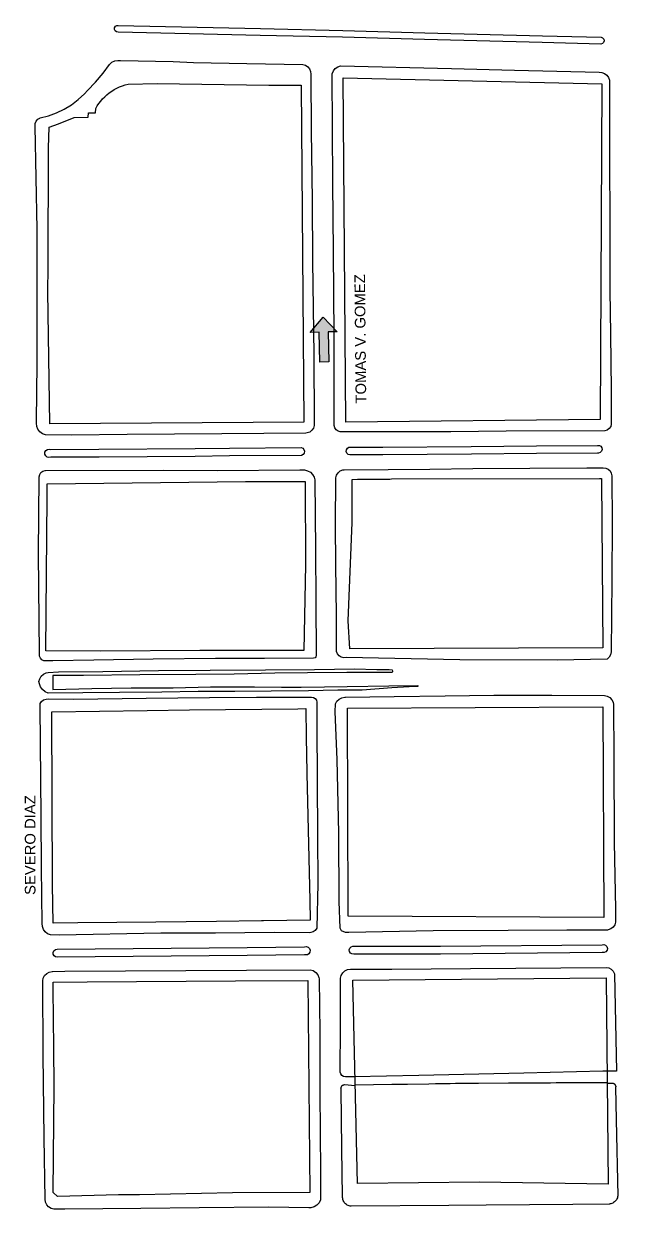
# Model space of a CAD drawing. Header units: metres. Extents: x 668617 to 675126, y 2286318 to 2293677.
# Drawn here: x 672063 to 672345, y 2291306 to 2291867 of the extents above; entities that cross this region are included whole.
import ezdxf

# ---------------------------------------------------------------- set-up
doc = ezdxf.new("R2010")
doc.units = ezdxf.units.M
doc.header["$MEASUREMENT"] = 0
for name, color, linetype in [('0_SENTIDO-VIAL', 30, 'Continuous'), ('DMTG-BANQUETA', 252, 'Continuous'), ('DMTG-CAMELLON', 252, 'Continuous'), ('DMTG-MANZANA', 253, 'Continuous'), ('DMTG-NOM-CALLES', 251, 'Continuous'), ('DMTG-TRAZA-BASE', 7, 'Continuous'), ('DMTG_SECCIONES_VIALES', 250, 'Continuous')]:
    doc.layers.add(name, color=color, linetype=linetype)
doc.styles.get("Standard").update_dxf_attribs({"font": 'arial.ttf'})

# ---------------------------------------------------------------- blocks, each defined once
blk = doc.blocks.new('traza_base_proyecto')
at = {"layer": '0_SENTIDO-VIAL'}
blk.add_hatch(color=256, dxfattribs=at).paths.add_polyline_path([(645.26, -943.47), (644.9, -929.43), (640.69, -929.54), (646.83, -922.35), (653.33, -929.21), (649.11, -929.32), (649.48, -943.36)])
blk.add_lwpolyline([(645.26, -943.47), (644.9, -929.43), (640.69, -929.54), (646.83, -922.35), (653.33, -929.21), (649.11, -929.32), (649.48, -943.36)], close=True, dxfattribs=at)
at = {"layer": 'DMTG-BANQUETA', "linetype": 'Continuous', "lineweight": 25}
for points in [[(554.5, -977.66, 0), (528.26, -977.86, 0), (515.95, -977.77, 0), (514.56, -977.22, 0), (513.37, -976.32, 0), (512.45, -975.12, 0), (511.88, -973.75, 0), (511.69, -972.26, 0), (511.82, -971.12, 0), (512.14, -944.37, 0), (512.07, -880.87, 0), (511.19, -832.58, 0), (511.2, -831.11, 0), (511.62, -830.03, 0), (512.38, -829.15, 0), (513.39, -828.59, 0), (513.5, -828.55, 0), (517.4, -827.55, 0), (521.19, -826.17, 0), (524.8, -824.42, 0), (528.24, -822.32, 0), (531.44, -819.87, 0), (534.4, -817.15, 0), (535.75, -815.69, 0), (539.58, -811.7, 0), (543.11, -807.44, 0), (546.07, -803.33, 0), (547.23, -802.36, 0), (548.61, -801.72, 0), (550.1, -801.47, 0), (551.39, -801.57, 0), (576.1, -801.96, 0), (585.69, -802.41, 0), (610.91, -802.87, 0), (637.2, -803.41, 0), (638.45, -803.74, 0), (639.55, -804.44, 0), (640.38, -805.43, 0), (640.87, -806.62, 0), (640.98, -807.87, 0), (641.09, -834.8, 0), (641.58, -867.28, 0), (641.71, -895.94, 0), (642.34, -940.04, 0), (642.48, -971.99, 0), (642.52, -973.28, 0), (642.16, -974.53, 0), (641.44, -975.61, 0), (640.44, -976.42, 0), (639.22, -976.87, 0), (638.69, -976.96, 0), (599.01, -977.21, 0)], [(706.96, -976.3, 0), (654.86, -976.33, 0), (653.79, -976.03, 0), (652.89, -975.37, 0), (652.28, -974.43, 0), (652.03, -973.35, 0), (652.03, -973.22, 0), (651.95, -930.81, 0), (651.73, -891.4, 0), (651.3, -859.33, 0), (651.06, -807.71, 0), (651.6, -806.41, 0), (652.48, -805.3, 0), (653.63, -804.49, 0), (654.94, -804.04, 0), (707.24, -805.24, 0), (736.9, -806.04, 0), (776.78, -807.07, 0), (778.12, -807.15, 0), (779.38, -807.62, 0), (780.45, -808.44, 0), (781.23, -809.54, 0), (781.65, -810.81, 0), (781.69, -811.06, 0), (781.69, -847.23, 0), (781.89, -878.55, 0), (781.89, -909.72, 0), (782.19, -930.26, 0), (782.38, -956.73, 0), (782.5, -972.72, 0), (782.21, -973.84, 0), (781.57, -974.8, 0), (780.63, -975.49, 0), (779.52, -975.82, 0), (733.02, -976, 0)], [(638.06, -994.26, 0), (639.48, -994.62, 0), (640.75, -995.34, 0), (641.78, -996.37, 0), (642.5, -997.67, 0), (642.81, -998.95, 0), (643.14, -1031.84, 0), (643.39, -1056.04, 0), (643.49, -1081.65, 0), (643.38, -1082.26, 0), (643.01, -1082.77, 0), (642.22, -1082.85, 0), (619.23, -1083.1, 0), (596.1, -1082.99, 0), (566.78, -1083.29, 0), (538.83, -1083.83, 0), (519.44, -1084.09, 0), (515.29, -1084.07, 0), (514.32, -1083.65, 0), (513.58, -1082.87, 0), (513.19, -1081.92, 0), (513.14, -1080.87, 0), (513.16, -1080.78, 0), (512.73, -1033.62, 0), (513.06, -997.5, 0), (513.29, -996.43, 0), (513.88, -995.51, 0), (514.76, -994.86, 0), (515.81, -994.57, 0), (515.94, -994.56, 0), (571.35, -994.44, 0), (596.96, -994.59, 0), (635.86, -994.25, 0)], [(781.44, -1082.46, 0), (780.52, -1083.31, 0), (757.06, -1083.85, 0), (711.14, -1083.62, 0), (657.64, -1082.53, 0), (656.46, -1082.69, 0), (655.29, -1082.45, 0), (654.27, -1081.84, 0), (653.51, -1080.92, 0), (653.09, -1079.81, 0), (653.03, -1078.93, 0), (653.03, -1062.81, 0), (652.82, -1038.78, 0), (652.63, -1020.09, 0), (652.72, -997.96, 0), (653.08, -996.69, 0), (653.8, -995.59, 0), (654.82, -994.76, 0), (656.04, -994.26, 0), (656.69, -994.16, 0), (677.44, -994.04, 0), (697.02, -993.92, 0), (717.31, -993.61, 0), (771.01, -993.25, 0), (778.66, -993.24, 0), (779.89, -993.37, 0), (781.01, -993.9, 0), (781.91, -994.76, 0), (782.49, -995.85, 0), (782.69, -997.02, 0), (782.89, -1019.28, 0), (782.74, -1045.94, 0), (782.51, -1079.91, 0), (782.15, -1081.27, 0)], [(615.45, -1101.27, 0), (636.34, -1101.29, 0), (641.3, -1101.28, 0), (642.26, -1101.41, 0), (643.08, -1101.92, 0), (643.63, -1102.72, 0), (643.82, -1103.66, 0), (643.82, -1103.72, 0), (643.74, -1114.57, 0), (644.07, -1166.42, 0), (644.35, -1188.97, 0), (643.77, -1210.08, 0), (643.07, -1211.07, 0), (642.09, -1211.78, 0), (640.94, -1212.12, 0), (640.28, -1212.16, 0), (623.73, -1212.12, 0), (596.02, -1212.35, 0), (570.34, -1212.43, 0), (522.5, -1213.23, 0), (518.34, -1213.2, 0), (517, -1212.62, 0), (515.87, -1211.75, 0), (515.02, -1210.57, 0), (514.53, -1209.21, 0), (514.44, -1207.86, 0), (514.15, -1181.44, 0), (513.98, -1157.4, 0), (513.52, -1105.51, 0), (513.53, -1104.3, 0), (514.19, -1103.29, 0), (515.12, -1102.54, 0), (516.26, -1102.12, 0), (517.25, -1102.11, 0), (529.27, -1102.12, 0), (563.47, -1101.78, 0), (593.31, -1101.48, 0)], [(658.8, -1212.07, 0), (657.26, -1212.07, 0), (655.44, -1211.29, 0), (654.75, -1210.04, 0), (654.27, -1197.51, 0), (654.1, -1165.22, 0), (653.39, -1130.58, 0), (652.51, -1108.2, 0), (652.53, -1104.43, 0), (653.28, -1103.18, 0), (654.35, -1102.19, 0), (655.64, -1101.52, 0), (657.07, -1101.22, 0), (657.26, -1101.21, 0), (680.19, -1101.01, 0), (704.29, -1100.55, 0), (727.22, -1100.32, 0), (754.5, -1100.33, 0), (779.32, -1100.47, 0), (780.63, -1100.77, 0), (781.8, -1101.45, 0), (782.72, -1102.43, 0), (783.32, -1103.62, 0), (783.52, -1104.7, 0), (783.75, -1129.42, 0), (783.85, -1169.51, 0), (784.5, -1200.98, 0), (784.51, -1207.18, 0), (784.1, -1208.45, 0), (783.33, -1209.54, 0), (782.27, -1210.36, 0), (781.02, -1210.82, 0), (780.76, -1210.87, 0), (761.5, -1210.97, 0), (733.96, -1211.05, 0), (698.58, -1211.24, 0)], [(642.51, -1341.16, 0), (641.05, -1341.59, 0), (640.11, -1341.66, 0), (621.21, -1341.4, 0), (588.44, -1341.62, 0), (560.88, -1341.97, 0), (525.09, -1342.3, 0), (519.94, -1342.33, 0), (518.62, -1341.96, 0), (517.48, -1341.22, 0), (516.6, -1340.18, 0), (516.05, -1338.94, 0), (515.89, -1337.6, 0), (515.39, -1308.71, 0), (514.98, -1269.62, 0), (514.69, -1234.87, 0), (514.94, -1233.53, 0), (515.6, -1232.31, 0), (516.58, -1231.33, 0), (517.79, -1230.67, 0), (519.14, -1230.37, 0), (519.34, -1230.37, 0), (525.07, -1230.32, 0), (610.71, -1229.82, 0), (640.69, -1229.58, 0), (642.07, -1230.01, 0), (643.26, -1230.81, 0), (644.21, -1231.9, 0), (644.82, -1233.21, 0), (644.98, -1233.87, 0), (645.15, -1259.02, 0), (645.19, -1287.2, 0), (645.5, -1324.87, 0), (645.61, -1337.93, 0), (644.88, -1339.27, 0), (643.82, -1340.37, 0)], [(781.38, -1228.73, 0), (782.51, -1229.34, 0), (783.4, -1230.28, 0), (783.95, -1231.44, 0), (784, -1231.6, 0), (784.98, -1277.26, 0), (778.5, -1277.34, 0), (741.23, -1278.29, 0), (691.83, -1279.43, 0), (661.34, -1279.99, 0), (657.32, -1279.94, 0), (656.39, -1279.85, 0), (655.58, -1279.37, 0), (655.04, -1278.62, 0), (654.86, -1277.72, 0), (654.86, -1277.65, 0), (654.89, -1256.27, 0), (654.94, -1233.54, 0), (655.27, -1232.21, 0), (655.98, -1231.03, 0), (657, -1230.11, 0), (658.24, -1229.51, 0), (659.6, -1229.3, 0), (659.69, -1229.3, 0), (679.15, -1229.32, 0), (716.19, -1228.99, 0), (780.12, -1228.48, 0)], [(780.42, -1282.6, 0), (780.41, -1283.01, 0), (780.47, -1283.01, 0), (781.21, -1283, 0), (782.19, -1282.99, 0), (783.01, -1282.98, 0), (783.18, -1282.99, 0), (783.35, -1283.02, 0), (783.52, -1283.07, 0), (783.69, -1283.13, 0), (783.84, -1283.22, 0), (783.97, -1283.31, 0), (784.1, -1283.42, 0), (784.22, -1283.55, 0), (784.32, -1283.69, 0), (784.4, -1283.85, 0), (784.49, -1284.01, 0), (784.53, -1284.18, 0), (784.57, -1284.35, 0), (784.57, -1284.53, 0), (784.57, -1284.7, 0), (784.55, -1284.88, 0), (784.55, -1284.9, 0), (784.85, -1300.23, 0), (785.56, -1336.01, 0), (785.48, -1336.5, 0), (785.35, -1336.97, 0), (785.16, -1337.42, 0), (784.92, -1337.85, 0), (784.62, -1338.25, 0), (784.38, -1338.54, 0), (784.02, -1338.87, 0), (783.62, -1339.17, 0), (783.2, -1339.42, 0), (782.74, -1339.61, 0), (782.27, -1339.76, 0), (781.79, -1339.85, 0), (781.62, -1339.87, 0), (764.43, -1340.03, 0), (723.57, -1340.44, 0), (705.92, -1340.55, 0), (659.98, -1340.86, 0), (659.51, -1340.81, 0), (659.04, -1340.7, 0), (658.58, -1340.55, 0), (658.15, -1340.34, 0), (657.73, -1340.09, 0), (657.35, -1339.79, 0), (657.02, -1339.45, 0), (656.73, -1339.1, 0), (656.47, -1338.7, 0), (656.26, -1338.26, 0), (656.09, -1337.81, 0), (655.98, -1337.34, 0), (655.92, -1336.87, 0), (655.9, -1336.49, 0), (655.58, -1313.75, 0), (655.19, -1285.76, 0), (655.18, -1285.54, 0), (655.2, -1285.32, 0), (655.24, -1285.11, 0), (655.29, -1284.9, 0), (655.39, -1284.69, 0), (655.5, -1284.5, 0), (655.51, -1284.47, 0), (655.65, -1284.3, 0), (655.8, -1284.14, 0), (655.97, -1283.99, 0), (656.15, -1283.87, 0), (656.35, -1283.77, 0), (656.56, -1283.69, 0), (656.77, -1283.64, 0), (656.83, -1283.63, 0), (661.94, -1284.11, 0), (661.94, -1283.81, 0), (679.21, -1283.52, 0), (686.47, -1283.41, 0), (696.51, -1283.25, 0), (699.66, -1283.2, 0), (706.63, -1283.08, 0), (709.12, -1283.04, 0), (713.75, -1282.97, 0), (715.04, -1282.96, 0), (720.02, -1282.93, 0), (734.15, -1282.86, 0), (740.02, -1282.82, 0), (745.67, -1282.79, 0), (749.37, -1282.77, 0), (753.93, -1282.75, 0), (756.51, -1282.73, 0), (775, -1282.63, 0), (777.33, -1282.62, 0)]]:
    blk.add_polyline3d(points, close=True, dxfattribs=at)
at = {"layer": 'DMTG-CAMELLON', "linetype": 'Continuous', "lineweight": 25}
for points in [[(778.29, -793.54, 0), (777.57, -793.76, 0), (750.02, -793.02, 0), (694.59, -791.67, 0), (655.96, -790.52, 0), (617.14, -789.71, 0), (550.19, -788.18, 0), (549.4, -788.07, 0), (548.76, -787.59, 0), (548.44, -786.86, 0), (548.49, -786.07, 0), (548.94, -785.4, 0), (549.62, -785.01, 0), (550.26, -784.98, 0), (617.21, -786.51, 0), (656.04, -787.32, 0), (694.69, -788.47, 0), (750.1, -789.82, 0), (777.66, -790.56, 0), (778.4, -790.84, 0), (778.94, -791.44, 0), (779.08, -792.22, 0), (778.85, -792.98, 0)], [(637.19, -984.07, 0), (637.76, -984.69, 0), (637.99, -985.51, 0), (637.83, -986.35, 0), (637.31, -987.03, 0), (636.54, -987.4, 0), (636.41, -987.42, 0), (602.71, -987.7, 0), (586.55, -987.87, 0), (541.21, -988.19, 0), (518.5, -988.29, 0), (517.63, -988.46, 0), (516.77, -988.24, 0), (516.09, -987.67, 0), (515.73, -986.86, 0), (515.76, -985.97, 0), (516.19, -985.18, 0), (516.88, -984.65, 0), (517.75, -984.48, 0), (518.48, -984.62, 0), (541.19, -984.54, 0), (586.52, -984.24, 0), (602.69, -984.05, 0), (636.38, -983.77, 0)], [(777.34, -986.11, 0), (776.52, -986.36, 0), (776.08, -986.34, 0), (747.23, -986.59, 0), (716.6, -986.85, 0), (674.89, -987.15, 0), (659.38, -987.22, 0), (658.57, -986.99, 0), (657.94, -986.41, 0), (657.65, -985.61, 0), (657.75, -984.77, 0), (658.22, -984.06, 0), (658.95, -983.62, 0), (659.36, -983.57, 0), (674.87, -983.5, 0), (716.56, -983.2, 0), (747.2, -982.94, 0), (776.05, -982.69, 0), (776.9, -982.73, 0), (777.65, -983.15, 0), (778.12, -983.86, 0), (778.23, -984.71, 0), (777.95, -985.51, 0)], [(519.48, -1091.04, 0), (519.46, -1097.62, 0), (537.75, -1097.22, 0), (556.39, -1096.87, 0), (576.09, -1096.82, 0), (593.73, -1096.41, 0), (614.46, -1096.41, 0), (627.19, -1096.5, 0), (636.48, -1096.47, 0), (647.37, -1096.36, 0), (658.02, -1096.15, 0), (677.72, -1095.91, 0), (691.44, -1095.78, 0), (691.41, -1096.29, 0), (687.27, -1096.34, 0), (679.15, -1096.83, 0), (665.11, -1097.92, 0), (653.63, -1098.03, 0), (639.83, -1098.21, 0), (622.34, -1098.35, 0), (605.23, -1098.54, 0), (587.87, -1098.66, 0), (570.85, -1098.87, 0), (550.81, -1099.03, 0), (533.52, -1099.15, 0), (517.24, -1099.29, 0), (515.82, -1098.67, 0), (514.62, -1097.7, 0), (513.69, -1096.46, 0), (513.12, -1095.02, 0), (512.94, -1093.92, 0), (513.3, -1092.56, 0), (514.03, -1091.37, 0), (515.07, -1090.42, 0), (516.33, -1089.8, 0), (517.23, -1089.6, 0), (522.1, -1089.31, 0), (542.96, -1089.16, 0), (569.22, -1088.7, 0), (593.55, -1088.52, 0), (619.55, -1088.34, 0), (642.74, -1088.15, 0), (661.55, -1087.97, 0), (672.07, -1088.17, 0), (677.95, -1088.21, 0), (679.36, -1088.37, 0), (679.52, -1088.94, 0), (679.5, -1089.31, 0), (679.08, -1089.6, 0), (677.69, -1089.6, 0), (658, -1089.67, 0), (639.38, -1089.82, 0), (624.01, -1090.02, 0), (604.81, -1090.44, 0), (586.85, -1090.53, 0), (560.49, -1090.66, 0), (533.95, -1090.99, 0)], [(639.38, -1222.51, 0), (638.5, -1222.62, 0), (638, -1222.52, 0), (611.01, -1222.86, 0), (521.51, -1223.62, 0), (520.79, -1223.52, 0), (520.08, -1223.04, 0), (519.69, -1222.29, 0), (519.63, -1221.44, 0), (519.98, -1220.66, 0), (520.65, -1220.12, 0), (521.48, -1219.94, 0), (610.97, -1219.16, 0), (637.95, -1218.82, 0), (638.82, -1218.69, 0), (639.69, -1218.95, 0), (640.31, -1219.55, 0), (640.63, -1220.37, 0), (640.56, -1221.26, 0), (640.11, -1222.02, 0)], [(779.85, -1218.05, 0), (780.44, -1218.7, 0), (780.66, -1219.54, 0), (780.5, -1220.4, 0), (779.98, -1221.1, 0), (779.2, -1221.5, 0), (778.33, -1221.51, 0), (778.2, -1221.48, 0), (702.12, -1222.19, 0), (681.32, -1222.24, 0), (661.23, -1222.2, 0), (660.37, -1222.16, 0), (659.62, -1221.73, 0), (659.14, -1221.02, 0), (659.02, -1220.16, 0), (659.3, -1219.35, 0), (659.94, -1218.74, 0), (660.73, -1218.47, 0), (661.24, -1218.5, 0), (681.32, -1218.54, 0), (702.1, -1218.49, 0), (778.19, -1217.78, 0), (779.04, -1217.72, 0)]]:
    blk.add_polyline3d(points, close=True, dxfattribs=at)
at = {"layer": 'DMTG-MANZANA', "linetype": 'Continuous', "lineweight": 25}
for points in [[(636.38, -813.43, 0), (637.73, -971.75, 0), (518.1, -972.52, 0), (517.11, -910.23, 0), (517.3, -898.9, 0), (517.49, -842.57, 0), (517.66, -832.94, 0), (522.08, -831.25, 0), (529.47, -828.4, 0), (536.1, -828.16, 0), (536.18, -826.1, 0), (539.49, -826.15, 0), (539.64, -824.12, 0), (540.35, -822.91, 0), (541.14, -821.75, 0), (542, -820.63, 0), (542.92, -819.57, 0), (543.91, -818.57, 0), (544.95, -817.63, 0), (546.05, -816.76, 0), (547.2, -815.95, 0), (548.39, -815.21, 0), (549.63, -814.54, 0), (550.9, -813.95, 0), (552.21, -813.44, 0), (553.55, -813.01, 0), (554.91, -812.66, 0), (568.59, -812.35, 0), (621.26, -813.17, 0), (634.72, -813.11, 0), (636.4, -813.13, 0)], [(636.38, -813.43, 0), (637.73, -971.75, 0), (518.1, -972.52, 0), (517.11, -910.23, 0), (517.3, -898.9, 0), (517.49, -842.57, 0), (517.66, -832.94, 0), (522.08, -831.25, 0), (529.47, -828.4, 0), (536.1, -828.16, 0), (536.18, -826.1, 0), (539.49, -826.15, 0), (539.64, -824.12, 0), (540.35, -822.91, 0), (541.14, -821.75, 0), (542, -820.63, 0), (542.92, -819.57, 0), (543.91, -818.57, 0), (544.95, -817.63, 0), (546.05, -816.76, 0), (547.2, -815.95, 0), (548.39, -815.21, 0), (549.63, -814.54, 0), (550.9, -813.95, 0), (552.21, -813.44, 0), (553.55, -813.01, 0), (554.91, -812.66, 0), (568.59, -812.35, 0), (621.26, -813.17, 0), (634.72, -813.11, 0), (636.4, -813.13, 0)], [(777.98, -812.45, 0), (777.31, -970.58, 0), (657.51, -971.76, 0), (656.16, -809.73, 0)], [(777.98, -812.45, 0), (777.31, -970.58, 0), (657.51, -971.76, 0), (656.16, -809.73, 0)], [(777.94, -999.12, 0), (778.58, -1078.07, 0), (659.28, -1078.54, 0), (658.63, -1065.31, 0), (660.46, -1018.99, 0), (660.42, -998.74, 0), (663.02, -998.69, 0), (678.17, -998.54, 0), (679.04, -998.51, 0), (776.95, -998.27, 0), (777.89, -998.24, 0)], [(777.94, -999.12, 0), (778.58, -1078.07, 0), (659.28, -1078.54, 0), (658.63, -1065.31, 0), (660.46, -1018.99, 0), (660.42, -998.74, 0), (663.02, -998.69, 0), (678.17, -998.54, 0), (679.04, -998.51, 0), (776.95, -998.27, 0), (777.89, -998.24, 0)], [(638.36, -999.66, 0), (638.5, -1039.02, 0), (637.7, -1079.21, 0), (588.74, -1079.27, 0), (542.11, -1079.52, 0), (516.19, -1079.48, 0), (516.71, -1007.27, 0), (516.78, -1000.87, 0), (610.19, -999.74, 0)], [(638.36, -999.66, 0), (638.5, -1039.02, 0), (637.7, -1079.21, 0), (588.74, -1079.27, 0), (542.11, -1079.52, 0), (516.19, -1079.48, 0), (516.71, -1007.27, 0), (516.78, -1000.87, 0), (610.19, -999.74, 0)], [(617.76, -1206.6, 0), (596.51, -1206.88, 0), (567.95, -1207.1, 0), (531.29, -1207.42, 0), (519.54, -1207.58, 0), (519.35, -1189.66, 0), (518.95, -1108.17, 0), (563.9, -1107.48, 0), (583.79, -1107.29, 0), (634.9, -1106.67, 0), (638.65, -1106.63, 0), (638.71, -1120.07, 0), (639.12, -1136.68, 0), (639.13, -1137.12, 0), (640.57, -1197.02, 0), (640.73, -1206.23, 0), (618.62, -1206.56, 0)], [(617.76, -1206.6, 0), (596.51, -1206.88, 0), (567.95, -1207.1, 0), (531.29, -1207.42, 0), (519.54, -1207.58, 0), (519.35, -1189.66, 0), (518.95, -1108.17, 0), (563.9, -1107.48, 0), (583.79, -1107.29, 0), (634.9, -1106.67, 0), (638.65, -1106.63, 0), (638.71, -1120.07, 0), (639.12, -1136.68, 0), (639.13, -1137.12, 0), (640.57, -1197.02, 0), (640.73, -1206.23, 0), (618.62, -1206.56, 0)], [(779.04, -1204.92, 0), (658.56, -1204.36, 0), (658.62, -1202.41, 0), (658.31, -1106.47, 0), (778.55, -1105.81, 0)], [(779.04, -1204.92, 0), (658.56, -1204.36, 0), (658.62, -1202.41, 0), (658.31, -1106.47, 0), (778.55, -1105.81, 0)], [(780.96, -1330.54, 0), (720.37, -1329.61, 0), (662.9, -1330.26, 0), (660.7, -1234.54, 0), (780.08, -1233.37, 0)], [(780.96, -1330.54, 0), (720.37, -1329.61, 0), (662.9, -1330.26, 0), (660.7, -1234.54, 0), (780.08, -1233.37, 0)], [(639.49, -1234.6, 0), (640.55, -1334.41, 0), (604.11, -1334.66, 0), (560.28, -1335.55, 0), (550.43, -1335.58, 0), (521.59, -1336.28, 0), (519.62, -1334.51, 0), (520.13, -1284.36, 0), (519.95, -1266.38, 0), (519.65, -1238.71, 0), (519.68, -1235.41, 0), (535.66, -1235.3, 0), (605.52, -1234.73, 0)], [(639.49, -1234.6, 0), (640.55, -1334.41, 0), (604.11, -1334.66, 0), (560.28, -1335.55, 0), (550.43, -1335.58, 0), (521.59, -1336.28, 0), (519.62, -1334.51, 0), (520.13, -1284.36, 0), (519.95, -1266.38, 0), (519.65, -1238.71, 0), (519.68, -1235.41, 0), (535.66, -1235.3, 0), (605.52, -1234.73, 0)]]:
    blk.add_polyline3d(points, close=True, dxfattribs=at)
for points in [[(517.3, -898.9, 0), (517.49, -842.57, 0), (517.66, -832.94, 0), (522.08, -831.25, 0)], [(639.13, -1137.12, 0), (640.57, -1197.02, 0), (640.73, -1206.23, 0), (618.62, -1206.56, 0), (617.76, -1206.6, 0)]]:
    blk.add_polyline3d(points, dxfattribs=at)
at = {"layer": 'DMTG-NOM-CALLES'}
for s, rotation, p in [('TOMAS V. GOMEZ', 90.5563, (667.08, -963.01)), ('SEVERO DIAZ', 90.0339, (511.28, -1194.36))]:
    blk.add_text(s, height=5, rotation=rotation, dxfattribs=at).set_placement(p)

msp = doc.modelspace()

# ---------------------------------------------------------------- linework, layer by layer
at = {"layer": 'DMTG_SECCIONES_VIALES', "color": 6}
msp.add_circle((673067.74788, 2291619.20218), 2058.07959, dxfattribs=at)

# ---------------------------------------------------------------- block references
at = {"layer": 'DMTG-TRAZA-BASE'}
msp.add_blockref('traza_base_proyecto', (671556.78644, 2292651.27973), dxfattribs=at)

doc.saveas('drawing.dxf')
